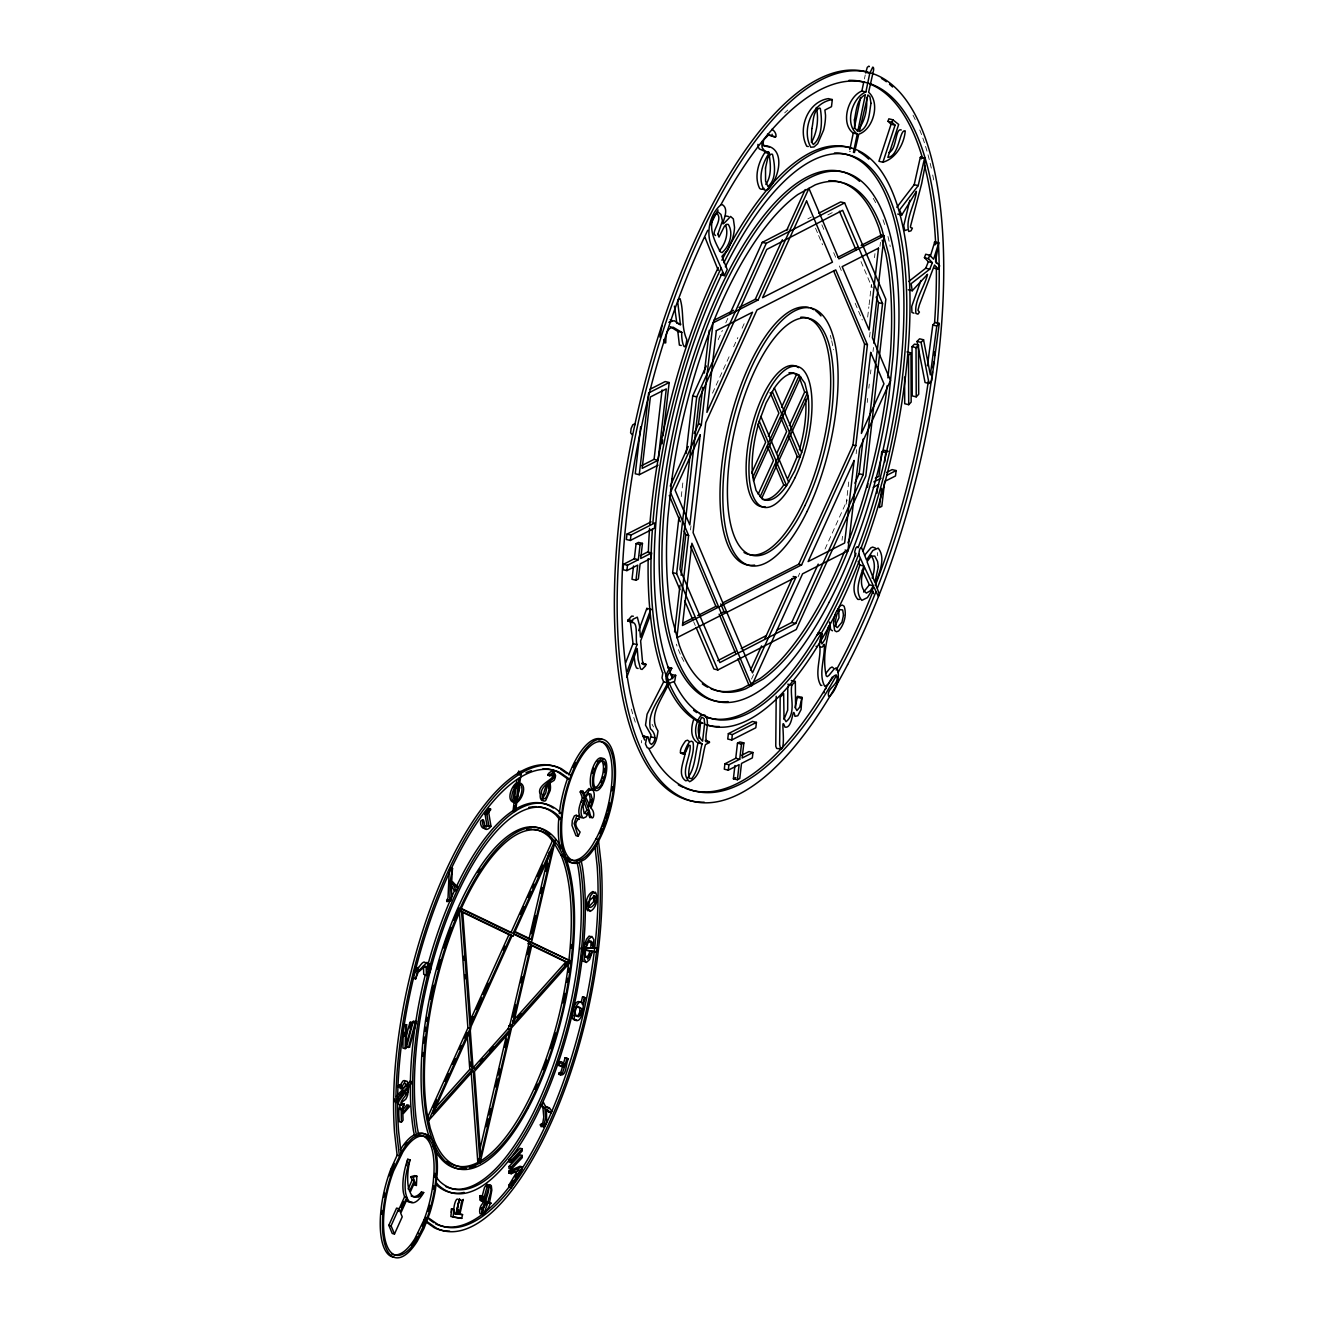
<?xml version="1.0" encoding="UTF-8"?>
<svg xmlns="http://www.w3.org/2000/svg" width="1324" height="1324" viewBox="0 0 1324 1324"><rect width="100%" height="100%" fill="white"/><g stroke="black" fill="none" stroke-linecap="round" stroke-linejoin="round"><path stroke-width="0.75" stroke-dasharray="5 3.75" d="M681.264 496.616L683.134 480.182M867.237 402.463L867.7 398.392M868.842 388.197L869.305 384.125M870.464 373.947L870.927 369.876M873.013 351.539L873.476 347.467M690.499 529.948L690.979 525.86M842.031 540.308L842.494 536.286M846.185 504.096L848.734 481.969M867.683 317.065L868.858 306.82M869.09 304.785L871.44 284.312M874.502 257.7L874.965 253.612M856.148 453.735L856.611 449.63M869.554 337.074L870.249 331.017M879.98 246.347L880.443 242.309M864.406 78.96L865.251 74.955M718.154 339.755L722.391 330.388M725.784 322.907L728.332 317.28M825.018 549.046L847.194 500.108M712.527 393.145L730.269 354.203M733.645 346.789L737.865 337.521M742.085 328.236L744.618 322.675M751.502 679.146L754.051 673.568M798.041 576.867L799.729 573.143M807.839 218.874L811.48 216.987M827.798 214.935L833.21 212.138M849.445 151.416L850.471 151.532M652.103 724.327L653.51 726.909M860.981 261.589L872.168 287.722M693.66 621.767L695.282 625.54M821.856 224.799L824.223 230.376M833.673 252.636L836.04 258.197M839.333 265.942L842.494 273.406M855.172 303.246L862.305 320.027M815.501 228.125L817.851 233.686M818.629 235.523L822.552 244.791M877.332 552.588L877.713 555.766M641.362 740.513L641.428 742.929M912.997 115.155A374.94 141.784 -76.5 0 1 915.645 120.484M919.766 129.967A374.94 141.784 -76.5 0 1 922.067 136.008M922.811 138.077A374.94 141.784 -76.5 0 1 931.417 168.727M932.725 174.983A374.94 141.784 -76.5 0 1 933.784 180.527M635.288 722.225A364.431 137.812 -76.5 0 1 630.721 706.751M784.669 112.904A364.431 137.812 -76.5 0 1 787.78 110.041M873.211 198.319A272.165 102.908 -76.5 0 1 875.892 203.151M883.009 219.784A272.165 102.908 -76.5 0 1 885.342 226.917M887.957 236.433A272.165 102.908 -76.5 0 1 890.208 246.578M683.863 661.454A261.656 98.936 -76.5 0 1 681.165 656.092M680.304 654.205A261.656 98.936 -76.5 0 1 676.332 644.159M830.297 335.369A132.334 50.031 -76.5 0 1 831.29 339.093M831.687 340.781A132.334 50.031 -76.5 0 1 833.392 349.801"/><path stroke-width="1.5" d="M482.615 1196.085L482.052 1200.504L483.094 1202.209L484.65 1200.868L489.119 1186.221C493.885 1187.81 488.059 1197.823 488.076 1201.977C483.343 1203.417 480.794 1209.772 482.267 1214.257L482.995 1214.687C486.256 1211.808 491.75 1203.599 489.648 1201.993L491.833 1190.144L491.303 1185.692L490.046 1184.715L486.736 1187.959L483.326 1200.256L482.615 1196.085L480.215 1195.704L479.818 1199.974L481.671 1201.381M934.976 244.874L934.777 241.878L930.292 256.409M649.554 741.374L651.044 734.969L645.516 725.155L647.088 714.182L663.655 681.86L667.66 682.82C661.487 697.218 646.526 711.998 650.448 728.845C655.231 732.668 657.052 740.546 651.458 744.469L649.753 742.847L647.916 737.071L642.885 736.177L647.916 737.071M405.607 1038.364L409.91 1022.426L413.204 1022.625L412.161 1022.972L406.236 1044.868L406.633 1024.743L403.357 1024.544L402.91 1048.078L405.144 1048.625L406.236 1048.26L413.204 1021.367L416.481 1021.582L409.513 1047.218L406.236 1047.019L409.513 1047.218M405.144 1048.625L405.591 1025.074L406.633 1024.743M404.168 1036.278L404.234 1032.257M400.46 1109.595L400.51 1107.94M594.989 896.133L594.377 901.743M709.465 742.45C700.595 741.788 712.18 722.176 704.732 715.026L701.372 715.026C694.653 722.292 692.518 738.08 702.051 743.906C698.989 755.392 699.237 769.194 691.691 778.744L689.092 778.082C686.875 766.099 695.315 754.2 693.015 742.152L691.525 741.159L689.605 741.854C684.856 747.315 680.271 764.709 688.761 745.263L690.118 745.429C691.31 756.716 679.328 773.216 689.622 781.706C702.332 775.533 701.803 756.765 705.46 744.601L709.465 742.45L705.477 741.49M451.285 1212.321L451.683 1209.06L453.917 1209.59L453.818 1213.529L455.837 1213.943L459.395 1198.816L456.3 1213.992L459.378 1214.307L461.447 1202.06L463.234 1199.412L459.842 1214.356L462.556 1214.638L461.745 1218.361L453.073 1217.054L453.917 1209.59M461.1 1200.454C459.759 1195.042 454.546 1215.002 459.378 1214.307M414.164 1184.914L416.398 1185.46L416.845 1176.159L414.611 1175.629L410.738 1176.738L412.128 1180.081L408.14 1188.935M399.285 1086.061L399.103 1084.72L397.845 1086.971M399.103 1084.72L401.354 1085.25L401.503 1087.368L405.061 1081.691A8.887 3.327 -76.6 0 1 407.213 1081.36L408.636 1085.862L406.402 1085.332M428.711 964.22L427.867 963.425L427.321 968.705M429.555 965.461L429.456 970.459L427.867 973.653L428.016 963.922L427.04 962.316L418.384 971.038L418.202 967.43L415.951 970.111L415.736 971.667L417.854 969.482L415.604 978.966L418.185 972.246L425.103 966.206L426.129 966.768L426.394 975.573C431.061 976.202 432.187 960.661 429.555 965.461L427.321 964.931M700.611 722.474L698.89 738.18M819.953 647.204C820.764 659.385 814.26 674.528 820.83 685.418L821.906 685.319M415.703 969.565L414.031 974.547M772.157 134.254L771.793 135.909L767.44 134.138M434.967 1173.395L434.62 1177.384L433.726 1176.291M519.273 773.051L518.776 770.982L517.519 774.54M591.762 945.071L591.977 942.837M887.063 385.847L886.203 393.923A261.656 98.936 -76.5 0 1 847.923 542.857M887.891 377.87L890.307 355.031A261.656 98.936 -76.5 0 0 885.872 253.894L882.181 240.174M776.195 696.292L775.765 746.273L776.675 748.474L781.491 748.954C786.158 745.197 780.035 713.173 784.95 727.141L786.324 727.207C793.192 726.33 792.563 703.607 794.963 716.334L797.809 715.754L801.053 709.631L801.98 697.384L797.528 696.275L795.029 707.661M801.98 697.384L799.762 707.115L796.899 710.607L795.592 708.208L795.327 681.479L791.322 680.519M679.924 589.643L672.642 572.647L678.947 517.154M686.163 453.47L692.7 395.926L706.271 365.97M717.873 669.961L676.647 573.606L696.689 396.886L766.265 243.335L844.629 202.903L885.855 299.257L865.813 475.978L796.221 629.529L717.873 669.961L713.884 669.001L696.093 627.427M854.874 483.177L859.144 473.76L863.066 439.138M873.939 343.379L878.557 302.65L876.157 297.039M863.132 474.72L882.545 303.61L842.627 210.301L766.745 249.458L699.37 398.143L679.957 569.254L719.875 662.563L795.757 623.405L863.132 474.72L859.144 473.76M635.983 580.226L638.367 579.002L640.104 563.892L650.961 558.364L651.573 552.985L640.733 558.496L642.471 543.37L640.088 544.594L638.35 559.704L634.345 558.745L623.505 564.272L622.892 569.651L626.881 570.611L637.721 565.1L635.983 580.226L631.995 579.267L633.517 566.027M626.98 534.118L626.351 539.497L630.356 540.457L654.42 528.21L655.032 522.831L630.969 535.078L626.98 534.118L651.044 521.871M640.667 426.742L635.255 473.76L639.26 474.72L658.078 465.154M626.881 570.611L627.51 565.232L638.35 559.704M630.356 540.457L630.969 535.078M639.26 474.72L648.661 392.947L669.183 382.52L663.076 435.662M634.345 558.745L636.083 543.634L638.482 542.41L642.471 543.37M641.71 465.618L654.089 459.329L662.066 389.968M658.094 460.289L666.286 388.892L650.365 396.985L642.157 468.382L658.094 460.289L654.089 459.329M662.132 443.838L662.596 439.75M674.611 631.978L679.957 585.407M681.115 575.278L685.782 534.78L684.194 531.04M694.223 433.362L698.509 423.945L702.73 387.32M704.351 373.087L709.267 330.355M796.005 577.165L752.479 672.857L693.097 532.662L705.758 422.604L756.997 309.948L835.742 269.897L867.419 344.703L855.817 445.692L801.583 564.901L682.439 625.507L691.889 543.254L751.767 685.733L802.576 573.822L847.906 550.751L859.69 448.257L890.522 380.468L872.384 337.752L884.084 235.887L838.886 258.892L808.914 188.372L758.106 299.969L713.04 322.89L701.356 424.623L670.507 492.379L688.612 535.475L676.862 637.771L796.005 577.165L793.175 576.47M737.385 779.753L739.768 778.545L741.506 763.418L752.346 757.907L752.975 752.512L742.135 758.04L743.873 742.913L741.473 744.121L739.735 759.248L735.747 758.288L724.907 763.799L724.294 769.194L728.283 770.154L739.123 764.643L737.385 779.753L733.397 778.793L734.919 765.57M728.365 733.645L727.753 739.04L731.742 740L755.822 727.753L756.434 722.374L752.446 721.414L728.365 733.645L732.371 734.605L756.434 722.374M728.283 770.154L728.895 764.759L739.735 759.248M731.742 740L732.371 734.605M735.747 758.288L737.485 743.161L739.868 741.953L743.873 742.913M751.8 685.418L748.937 685.038L737.882 658.773M832.316 99.581L831.489 106.681L824.885 110.058L825.531 115.171A25.851 9.781 -76.5 0 1 823.611 130.133L817.686 143.687L814.028 146.947L810.768 147.229C801.483 130.282 811.331 102.726 832.316 99.581L828.311 98.621C807.342 101.766 797.495 129.322 806.779 146.269L808.285 146.534M722.54 602.983L798.753 564.223L852.97 445.013L864.572 344.025L833.69 271.089M867.452 487.249L867.865 483.657M876.968 493.207L877.845 485.544M881.619 488.424L879.434 507.539L881.817 506.331L884.664 481.473L895.504 475.961L896.133 470.566L892.128 469.606L886.716 472.37M884.664 462.01L885.756 452.444L888.139 451.236L884.151 450.276M480.298 1197.608L480.38 1195.539M513.05 811.049L514.076 802.51L515.979 802.973L514.953 811.496L513.05 811.049L515.483 811.281L516.757 802.658C522.301 799.282 527.399 785.496 519.786 782.848L521.044 774.358M512.984 801.119L514.258 801.301L516.36 784.189L518.263 784.636L516.145 801.748C511.229 798.902 514.49 788.343 518.263 784.636M514.076 802.51C506.066 800.755 511.196 786.406 516.476 782.947L516.89 779.588M515.979 802.973C507.969 801.219 513.1 786.87 518.379 783.394L519.008 778.363M927.429 365.755L932.791 325.025L935.257 322.46L939.262 323.42L931.682 380.733L929.051 383.48L925.062 382.52L917.069 341.427L919.568 338.812L923.556 339.772L930.358 374.874L936.796 325.985L939.262 323.42M448.042 901.28L446.949 901.694L446.718 900.436L448.621 900.883L449.779 899.575L450.243 880.99L452.444 868.461L451.749 880.874L457.872 887.328L455.986 890.738L454.082 890.291L450.772 884.316M519.422 774.987L520.68 771.429L521.093 774.043M449.15 872.665L448.025 897.871L446.718 900.436M433.18 1189.2L433.66 1185.708M559.274 813.681L560.251 806.68A63.618 23.815 -76.6 0 1 566.126 782.55L567.466 778.727L569.717 779.257L560.201 772.62A234.679 87.864 -76.6 0 0 447.793 876.157A234.679 87.864 -76.6 0 0 398.541 1130.713L401.056 1152.823M597.521 949.97L597.372 948.116L593.284 948.001L593.814 939.61L591.861 936.366L588.452 939.51L585.39 948.265L581.948 948.381M585.688 947.802L590.852 947.686L590.967 942.489L588.981 940.553M592.755 948.133L592.871 942.936L590.868 941.016L588.022 942.771L585.87 948.298L592.755 948.133L590.852 947.686M513.58 810.834L514.341 805.654M684.541 754.051C675.852 754.465 683.217 744.088 685.617 740.894L687.537 740.199L689.01 741.192M515.632 797.131L515.053 800.987L516.956 801.434C520.944 797.842 525.512 784.586 517.684 783.659M516.956 801.434L519.571 784.122M824.024 692.866L824.207 691.674M668.008 667.925L667.925 666.915M667.66 682.82C664.102 678.401 666.75 670.954 670.92 667.776C673.784 669.596 664.3 675.488 668.405 679.758L669.977 679.841L675.703 675.306L674.727 681.281L668.554 683.548C662.943 698.311 647.519 715.142 658.011 730.947C657.151 737.087 656.075 746.008 649.521 748.623L647.188 747.63L645.433 743.889L646.873 737.137M897.755 214.058L901.76 215.018L916.39 191.384C915.182 204.277 905.169 218.526 908.744 231.501L911.044 230.806L912.401 228.158L910.564 227.529L910.531 226.205L921.653 183.639L924.93 166.526L924.682 157.821L920.296 157.407L914.205 184.681L896.828 207.305M924.682 157.821L918.194 185.641L899.592 209.887L901.76 215.018M585.175 961.936L583.073 961.158L582.394 958.576L583.09 949.656L584.993 950.119L584.281 959.039L586.284 962.531L589.544 959.619L592.573 951.36L596.611 951.757M693.677 719.528C691.029 726.942 689.953 738.577 698.062 742.946C694.984 754.432 695.232 768.234 687.702 777.784M865.664 72.952L867.27 67.375L868.743 66.2A3.757 1.423 -76.5 0 1 869.355 66.597M869.785 73.25L865.879 91.968C851.829 97.612 844.249 124.572 857.257 134.038L853.434 152.376L854.46 152.492L858.763 134.204C873.41 129.421 880.576 102.627 868.61 92.25L873.575 70.205A3.757 1.423 -76.5 0 0 872.731 67.16L869.785 73.25L865.797 72.29M557.321 1062.427L557.752 1065.307L564.57 1066.763L562.336 1073.367L559.009 1073.052L558.662 1074.277L561.31 1074.227M405.74 1089.784C406.054 1094.584 392.516 1104.448 401.586 1105.292L402.016 1102.131L405.674 1099.301A8.887 3.327 -76.6 0 0 407.693 1094.7L408.686 1087.352L412.26 1081.84L410.026 1081.294L407.61 1083.992M854.195 128.544L860.567 97.579M580.557 1010.609L579.614 1014.498M849.826 149.579L853.252 133.079C840.26 123.612 847.823 96.652 861.874 91.008L865.879 91.968M861.874 91.008L863.562 82.982M542.906 1126.161L541.102 1126.724L540.44 1124.672L543.932 1124.771L545.703 1117.489L544.793 1107.89L541.847 1105.408L543.403 1102.379L545.471 1106.351L549.477 1107.89L551.794 1111.25L550.867 1112.772L546.481 1109.131L546.63 1122.123L543.866 1127.303L542.31 1126.194L542.559 1124.87M579.78 949.192L580.044 947.934M451.683 1209.06L450.839 1216.524L461.745 1218.361M457.608 1213.827L458.601 1209.639M822.303 634.064L820.996 640.253L821.972 643.927L825.15 639.095L828.592 626.335L829.718 625.391L830.363 626.384C825.845 642.322 822.618 659.17 826.226 675.852L827.202 676.63L828.907 675.422L834.219 668.934L836.04 667.975L837.331 668.934C840.244 678.302 836.553 689.423 829.767 696.143L828.642 696.176C826.011 687.884 841.021 684.359 836.189 674.892L834.17 675.786L827.963 684.392L824.835 686.378C817.901 674.28 825.299 657.68 824.24 644.325L822.237 647.055L820.019 647.204C817.239 642.951 826.788 626.053 816.792 635.437M587.078 901.859L587.062 906.543M685.501 750.89C684.872 759.86 676.514 774.441 685.633 780.746L687.47 780.465M479.867 1149.563L506.91 1033.614M473.413 1067.425L508.052 1028.715L510.021 1024.362L528.739 944.128L528.458 941.298L513.646 934.165M531.255 939.411L515.019 931.599L552.373 848.883L531.255 939.411L529.021 938.865L549.195 852.358M480.049 1162.985L473.247 1070.653L428.612 1120.534L470.136 1028.533L461.298 908.446A172.716 64.661 -76.6 0 1 551.396 837.397L557.884 845.308L563.412 855.999A172.716 64.661 -76.6 0 1 536.551 1088.609A172.716 64.661 -76.6 0 1 434.57 1141.106L430.201 1128.131L427.007 1112.938A172.716 64.661 -76.6 0 1 461.298 908.446L513.1 933.37L555.55 839.35L531.536 942.241L571.107 961.274L511.577 1027.805L480.049 1162.985L477.815 1162.455L478.742 1158.467M486.156 1126.658L488.01 1118.714M488.937 1114.742L490.327 1108.767M495.441 1086.905L497.294 1078.961M498.221 1074.972L499.611 1069.014M504.709 1047.152L506.562 1039.191M531.189 933.668L535.393 915.579M540.556 893.485L541.963 887.461M545.72 871.374L547.59 863.347M512.719 1016.882L515.533 1004.833M520.696 982.722L522.103 976.698M527.25 954.587L529.137 946.561M471.94 1066.929L474.174 1067.458L474.323 1069.444L510.303 1029.245L512.256 1024.892L530.974 944.674L527.879 943.714M530.113 944.26L530.692 941.827L514.026 933.817L513.017 936.035L510.783 935.505M662.827 672.691L662.033 677.938L663.655 681.86M590.62 802.361L591.249 799.828M581.153 1002.417L582.494 997.005L585.671 997.849C582.179 1000.398 584.066 1024.627 574.765 1020.059C572.978 1014.134 574.633 1006.571 579.217 1002.318A12.28 4.601 -76.6 0 1 581.915 1002.93L582.593 1004.684L584.397 997.452M934.43 268.259L938.435 269.219L939.659 265.793L935.538 261.308L938.766 242.838L933.635 259.223L929.696 255.201L925.708 254.241L924.45 257.667L928.339 261.722L932.344 262.682L929.762 269.186L911.111 283.684L912.253 290.75L908.264 289.791M482.184 1213.512L480.033 1213.727C478.56 1209.226 481.108 1202.887 485.842 1201.447C485.825 1197.293 491.651 1187.28 486.884 1185.675L486.189 1186.585M405.458 1094.17L405.922 1092.333M455.986 890.738C446.668 868.014 455.754 905.699 448.621 900.883M583.967 947.835L584.43 946.114M449.498 870.778L449.895 869.322M409.364 1028.003L410.97 1022.095M408.471 1047.549L415.438 1021.913L416.481 1021.582M592.093 951.244L585.473 950.185L585.241 955.862L587.277 957.931L590.041 956.292L592.093 951.244L590.19 950.781L588.137 955.845L584.645 957.318M562.667 1066.316L560.995 1071.877L559.009 1073.052M567.003 1058.207L564.918 1065.539L563.014 1065.092L565.116 1057.744L568.377 1059.018C565.514 1062.791 567.168 1078.497 558.662 1074.277M560.565 1074.74L560.913 1073.499M909.82 200.305L903.729 225.676L904.739 230.542L907.039 229.846M581.418 802.245L581.964 800.424M549.642 775.715L553.78 771.776L555.55 775.384A4.584 1.721 -76.6 0 1 554.061 780.382L550.056 782.865L550.42 785.86A8.821 3.31 -76.6 0 1 550.205 790.445L545.687 800.524A8.871 3.31 -76.6 0 1 543.535 800.755L542.509 799.117A8.689 3.244 -76.6 0 1 542.145 794.814C536.336 785.513 566.655 773.812 549.642 775.715L547.739 775.252L548.765 773.249L551.098 771.445L553.084 772.107M872.185 578.108C874.651 570.76 875.925 561.624 870.762 555.087M627.262 671.202L637.043 644.589C634.941 639.509 638.78 622.081 632.094 622.479L627.675 620.791L631.631 616.123L633.335 616.206M650.365 615.031L640.634 640.932L642.421 660.841L643.762 664.698L645.798 664.135L645.5 665.906L642.074 669.447L640.518 668.934L638.168 659.749L637.208 648.512L626.831 677.193M888.007 121.345L888.834 118.829L892.823 119.772L898.682 124.456L887.858 157.457C899.526 156.182 899.426 128.726 905.252 130.927C904.16 143.853 896.017 158.466 882.926 162.24L878.937 161.28L891.085 124.224L888.007 121.345L891.995 122.305L895.074 125.184L882.926 162.24M891.995 122.305L892.823 119.772M589.246 955.597L589.991 953.396M632.094 622.479L633.004 619.235L637.324 617.166L639.475 625.491L640.402 637.208L650.829 609.354M759.281 421.148L766.133 402.91L774.375 387.998A64.992 24.577 -76.5 0 1 799.249 375.337L804.876 383.199L808.12 396.306A64.992 24.577 -76.5 0 1 801.665 452.51L794.814 470.748L786.572 485.66A64.992 24.577 -76.5 0 1 761.697 498.321L756.07 490.459L752.826 477.352A64.992 24.577 -76.5 0 1 759.281 421.148L786.572 485.66L783.742 484.981A64.992 24.577 -76.5 0 1 762.409 499.33M788.541 436.01L797.23 456.548L787.995 478.03M662 325.654L659.882 337.123M480.976 1208.977L481.456 1207.62M425.964 1217.153L422.406 1226.305M928.339 261.722L925.757 268.226L908.678 281.515M625.673 662.679L633.038 643.63L630.323 621.469M588.386 807.044C590.057 802.658 591.58 795.939 587.393 792.579M932.344 262.682L928.455 258.627L929.696 255.201M858.151 561.326L859.855 565.034C856.711 575.394 849.644 590.041 857.853 599.408L859.491 599.408M863.844 565.993C860.699 576.354 853.632 591.001 861.841 600.368L867.419 597.604L873.972 587.095L878.342 596.429L879.351 594.195L875.478 583.801C879.037 573.093 886.302 558.083 878.143 548.119L872.88 550.47L866.558 560.035L861.692 547.987A3.757 1.423 -76.5 0 0 859.557 549.675L858.746 554.458L863.844 565.993L859.855 565.034M820.45 640.022L821.161 638.135M583.023 791.272L582.444 792.513L584.612 798.256C582.659 804.247 578.588 812.622 583.09 818.215L586.002 816.925L589.511 811.562C591.927 825.315 596.776 813.184 591.017 808.219C592.771 802.427 596.694 794.268 592.159 789.021L589.081 790.544L585.456 796.403L583.023 791.272L580.773 790.742L580.21 791.984L582.378 797.71C580.425 803.718 576.354 812.092 580.855 817.686L581.699 817.736M638.648 630.671L646.824 608.395L647.386 609.603M920.925 280.473L911.723 306.423L911.938 312.447L913.941 313.192M394.188 1257.27A63.635 23.815 -76.6 0 1 390.729 1169.406L397.134 1155.256L394.535 1132.516A238.833 89.403 -76.6 0 1 444.649 873.459A238.833 89.403 -76.6 0 1 559.042 768.086M392.103 1168.695L394.238 1163.531M392.963 1169.936L402.529 1150.258A63.635 23.815 -76.6 0 1 413.22 1137.498L420.171 1133.841A63.635 23.815 -76.6 0 1 437.201 1173.925L435.414 1189.73A63.635 23.815 -76.6 0 1 429.539 1213.86L423.895 1228.622L417.308 1241.134A63.635 23.815 -76.6 0 1 385.4 1246.132A63.635 23.815 -76.6 0 1 392.963 1169.936L390.745 1169.373M568.807 774.954L568.823 774.921A63.618 23.815 -76.6 0 1 602.255 739.437M571.058 775.45L568.36 783.096A63.618 23.815 -76.6 0 0 562.501 807.21L560.714 823.015A63.618 23.815 -76.6 0 0 577.727 863.082L584.678 859.441A63.618 23.815 -76.6 0 0 595.37 846.681L598.762 840.757A63.618 23.815 -76.6 0 0 611.655 748.557A63.618 23.815 -76.6 0 0 571.058 775.45L561.293 768.632A238.833 89.403 -76.6 0 0 446.883 874.006A238.833 89.403 -76.6 0 0 396.77 1133.046L399.368 1155.786L397.134 1155.256M417.54 1135.727A61.152 22.889 -76.6 0 1 433.891 1174.239L433.262 1181.72A61.152 22.889 -76.6 0 1 423.978 1219.917L414.776 1238.834A61.152 22.889 -76.6 0 1 391.821 1254.06M426.212 1220.447L417.01 1239.363A61.152 22.889 -76.6 0 1 386.36 1244.163A61.152 22.889 -76.6 0 1 393.625 1170.946L402.827 1152.029A61.152 22.889 -76.6 0 1 433.478 1147.229A61.152 22.889 -76.6 0 1 426.212 1220.447L423.978 1219.917M487.944 1202.953L490.923 1203.268M584.943 944.624L586.118 942.307M470.417 1019.927L508.946 934.612L511.18 935.141L470.98 1024.164L462.705 911.839L511.18 935.141M427.222 1118.135L467.902 1027.987L459.213 909.952M471.41 1020.225L473.082 1016.518M476.425 1009.12L481.439 997.998M483.111 994.307L488.126 983.186M503.17 949.871L504.858 946.164M433.147 1107.493L436.539 1099.979M445.013 1081.195L448.406 1073.681M452.642 1064.281L455.191 1058.654M459.428 1049.253L461.133 1045.497M464.525 1037.983L467.058 1032.356M520.431 914.139L523.824 906.626M528.061 897.225L530.61 891.582M532.314 887.825L534.002 884.068M537.395 876.538L542.492 865.267M411.135 1195.969A35.45 13.273 -76.6 0 0 421.462 1191.997L423.697 1192.527A31.875 11.933 -76.6 0 1 408.917 1201.116L407.329 1198.568L400.725 1213.214L402.231 1216.822L394.486 1234.001L392.235 1233.471L388.826 1225.296L396.571 1208.117L398.805 1208.646L400.212 1211.99L406.816 1197.359L405.707 1193.437A31.875 11.933 -76.6 0 1 409.993 1159.791L407.759 1159.261A35.45 13.273 -76.6 0 0 406.518 1165.534M394.486 1234.001L391.06 1225.825L398.805 1208.646M397.978 1211.443L404.565 1196.83L403.472 1192.907A31.875 11.933 -76.6 0 1 407.759 1159.261M400.973 1207.19L403.439 1201.696M410.738 1176.738L412.972 1177.268L414.379 1180.611L409.579 1191.236L408.586 1188.042A35.45 13.273 -76.6 0 1 409.993 1159.791M578.207 836.222L580.094 832.051C569.85 820.714 581.517 820.201 578.654 815.551L576.585 816.461L574.12 823.545L578.207 836.222L575.973 835.676L571.968 825.398L572.316 820.499L574.351 815.932L576.42 815.021L577.198 816.147M730.037 313.54L762.276 242.375L787.797 229.218M777.304 629.91L791.752 622.446L818.199 564.107M663.887 339.49L664.747 342.899L665.74 342.866C665.906 337.256 665.873 328.12 673.039 327.177L681.827 332.39C680.917 338.679 684.789 356.603 686.808 339.573C680.85 326.664 684.293 312.083 680.056 298.661L678.252 299.588L677.789 302.584L680.437 324.959L674.181 320.689L668.835 322.295M670.242 486.057L688.232 446.536M739.04 307.549L755.276 299.29L782.368 239.76M786.605 230.475L805.24 189.547M751.635 473.049L765.669 442.233L757.99 424.094M768.334 436.357L778.893 413.187L770.204 392.649M781.574 407.279L796.419 374.659L799.249 375.337L752.826 477.352M753.472 480.926L800.788 376.943M758.172 494.166L773.431 460.62L767.506 446.585M776.923 452.957L786.655 431.558L780.713 417.523M789.369 425.6L804.644 392.053L799.497 377.87M760.158 496.715L807.474 392.732L804.644 392.053M761.697 498.321L808.12 396.306M750.493 670.292L761.581 645.897M765.007 638.4L792.315 578.356M771.793 135.909C778.959 140.112 775.649 130.348 771.693 129.404M394.155 1098.97L393.94 1101.982M513.861 787.548L514.407 786.39M399.252 1086.822L402.827 1081.162A8.887 3.327 -76.6 0 1 404.978 1080.831M482.433 1211.609L484.849 1202.887M517.171 798.753L519.703 787.664L518.296 783.659M587.641 959.172L588.468 957.517M862.305 570.015L869.355 584.827L863.629 592.027M873.36 585.787L870.365 590.752L866.343 593.086C858.829 587.161 861.461 575.096 864.522 567.284L873.36 585.787L869.355 584.827M583.404 800.474L586.979 810.139L584.033 813.648M589.23 810.669L586.267 814.177L583.851 812.092L583.057 806.217L584.927 799.067L589.23 810.669L586.979 810.139M591.149 816.809L589.974 817.752L588.005 812.886M415.852 1239.214L417.441 1236.451M511.312 1187.628L511.296 1185.443L520.663 1169.721L511.263 1173.709L509.028 1173.18L509.028 1170.962L520.034 1166.312L522.268 1166.841L522.285 1169.175L511.312 1187.628L509.061 1187.098L509.061 1184.914L518.429 1169.191M511.064 1183.739L513.067 1180.379M515.053 1177.036L517.055 1173.676M724.427 275.657L727.224 269.55L721.961 256.31L727.803 250.021L732.586 238.585A19.397 7.332 -76.5 0 0 734.539 227.364L733.347 218.923L730.6 216.441C712.428 236.069 733.132 211.145 722.391 204.757L721.15 204.657C710.194 213.478 705.99 231.485 710.988 244.692L724.427 275.657L720.438 274.697M540.655 1124.424L542.774 1123.066L543.8 1117.026L542.89 1107.443L539.944 1104.944M488.655 808.451L485.031 814.045L487.033 825.944L488.937 826.391L486.918 814.492L490.542 808.898L488.655 808.451L486.851 812.522M490.542 808.898L488.755 812.986L491.005 826.341C480.231 839.002 481.804 806.912 484.849 825.895L488.937 826.391M584.463 793.457L589.014 788.475L591.298 790.08M484.137 1212.966L487.778 1203.202C484.551 1203.731 480.529 1213.678 484.137 1212.966A234.679 87.864 -76.6 0 1 435.464 1223.806M401.354 1085.25C397.117 1091.257 404.465 1088.758 406.269 1084.191L407.527 1084.224L408.123 1086.425L396.852 1098.854L396.174 1102.511L408.173 1088.014C409.795 1094.402 397.829 1101.088 401.586 1105.292M864.754 555.104L870.828 547.871L872.615 547.077L875.462 548.119M402.314 1110.422L407.163 1104.597M757.94 144.366A9.665 3.658 -76.5 0 0 758.271 146.914L759.264 148.884L764.908 151.383L764.908 152.492C758.222 162.538 753.985 177.068 759.612 188.339A18.668 7.05 -76.5 0 0 764.064 188.389M764.908 151.383L768.896 152.343L768.913 153.452C762.227 163.497 757.99 178.028 763.6 189.299A18.668 7.05 -76.5 0 0 768.052 189.349C779.439 178.674 786.622 146.848 764.114 145.574L763.452 144.614A4.055 1.539 -76.5 0 1 763.865 139.699L768.383 135.065L775.781 136.869M783.99 719.395L787.664 710.21L787.813 686.146M545.902 1109.462L548.963 1112.326L551.496 1112.326M811.413 142.529C817.14 132.367 818.944 118.664 816.312 107.459M765.851 184.433C771.76 175.877 770.7 164.11 769.095 154.362M399.898 1095.031L403.522 1090.496M825.878 673.271L830.231 667.975L832.051 667.015L833.342 667.975M417.209 969.185C419.112 967.745 423.663 958.609 425.782 963.392M834.898 626.12L839.002 617.762L838.671 608.99M404.35 1103.802L401.189 1110.373L401.404 1122.156L399.169 1121.627C399.352 1117.373 396.472 1103.008 404.35 1103.802L402.744 1108.469L402.81 1113.186L408.702 1104.977L409.464 1106.682L402.844 1114.196L403.059 1120.22L401.404 1122.156M825.166 689.39L826.176 688.215M515.019 785.463L516.36 784.189M433.296 1110.108L469.788 1069.329L467.223 1034.408M512.686 1021.4L565.844 961.985L568.079 962.515L513.547 1023.452L531.834 945.071L568.079 962.515M517.469 1018.189L521.524 1013.654M564.818 965.279L567.516 962.25M472.023 1069.858L432.832 1113.666L469.308 1032.886L472.023 1069.858L469.788 1069.329M474.174 1067.458L473.098 1068.667L470.301 1030.668L471.145 1026.315L512.107 935.588L513.017 936.035M480.347 1061.831L483.045 1058.819M489.814 1051.256L493.869 1046.721M408.636 1085.862L412.26 1081.84M396.323 1096.454L405.889 1085.895L405.276 1083.694M719.379 250.865C725.105 244.096 728.73 234.216 725.717 225.477M888.752 152.541C896.977 150.059 895.057 127.551 901.263 129.967M912.253 290.75L927.512 274.316C924.665 287.126 914.09 299.77 915.927 313.407L917.929 314.152L919.402 312.133L917.962 310.246L919.253 305.215L934.512 265.015L938.435 269.219M413.882 977.89L413.022 978.171L415.604 978.966M508.995 1159.841L519.984 1148.256L522.219 1148.802L522.235 1150.986L511.229 1162.555L508.995 1162.025L508.995 1159.841L511.229 1160.37L522.219 1148.802M509.012 1166.494L520.001 1154.925L522.235 1155.455L522.252 1157.639L511.263 1169.224L509.012 1168.678L509.012 1166.494L511.246 1167.023L522.235 1155.455M858.333 129.388C865.284 120.749 867.485 108.419 866.575 97.562M715.605 235.507C709.813 233.041 723.665 219.916 716.979 213.528M912.037 346.656L914.503 344.091L918.492 345.051L918.691 394.287L916.225 396.852L912.219 395.893L912.037 346.656L916.026 347.616L918.492 345.051M906.973 351.919L910.978 352.879L908.512 355.444L908.711 404.681L904.706 403.721L904.606 377.059M929.051 383.48L921.057 342.386L923.556 339.772M908.711 404.681L911.16 402.115L910.978 352.879M780.663 749.434L779.637 744.436L780.184 697.252L783.659 693.627L784.007 718.138L786.059 721.696C796.7 713.189 789.634 696.424 791.802 685.153L795.327 681.479M680.553 753.091L685.038 753.538M681.231 345.498L679.378 345.084L677.838 331.43L670.358 326.68M414.909 967.281L415.968 966.901M576.602 1019.877C568.344 1021.996 572.58 1004.866 577.314 1001.871A12.28 4.601 -76.6 0 1 580.028 1002.467M414.511 1134.618L410.986 1136.968A63.635 23.815 -76.6 0 0 400.295 1149.729M629.33 620.708L627.758 621.386M589.925 910.283L587.542 910.697C584.331 904.838 586.598 894.461 592.854 891.515L594.592 893.352M588.584 906.923L593.632 901.644L593.649 895.554M748.97 684.723L742.929 688.099A261.656 98.936 -76.5 0 1 711.087 688.811M750.592 683.829L760.34 678.385A261.656 98.936 -76.5 0 0 844.315 551.959M558.083 1060.938L563.014 1065.092M425.517 974.778L423.697 974.299L423.531 965.692M542.261 798.902L545.687 793.175L547.524 784.321M818.762 213.23L840.641 201.943L844.629 202.903M717.691 660.676L735.747 651.358M741.175 648.561L766.464 635.503M713.802 320.375L733.645 310.296M837.844 257.286L857.571 247.257M861.163 245.42L881.254 235.209L884.084 235.887M649.786 389.388L665.178 381.56L669.183 382.52M640.353 555.699L647.585 552.025L651.573 552.985M875.296 478.179L878.904 476.342L881.767 451.484L885.756 452.444M873.873 481.903L881.089 478.212M887.097 475.167L896.133 470.566M873.244 487.282L878.673 484.534M683.234 622.975L694.107 617.447M697.731 615.61L715.87 606.375L718.7 607.054M720.753 613.31L724.013 611.655L726.843 612.333M741.754 755.243L748.97 751.552L752.975 752.512M733.397 778.793L735.78 777.585M509.028 1173.18L514.672 1170.78M509.028 1170.962L511.263 1171.492L522.268 1166.841M549.03 782.17L550.271 781.69M547.739 775.252L548.682 774.921M487.033 825.944L483.955 826.292M725.436 215.845L728.564 216.54M412.972 1177.268L416.845 1176.159M486.189 827.814C480.827 831.273 478.758 819.473 482.234 820.201M638.069 668.488L636.513 667.975L635.222 664.747L633.699 653.593M550.155 774.192C560.631 777.668 535.111 783.56 540.242 794.367A8.689 3.244 -76.6 0 0 540.606 798.653L541.632 800.308A8.871 3.31 -76.6 0 0 542.989 800.524M632.508 435.05L630.605 432.816L631.101 428.496L632.789 424.805L634.709 423.812L635.354 424.607M670.623 674.429L675.703 675.306M576.304 1006.108L579.846 1008.243L579.747 1012.198L577.992 1015.674L573.971 1015.475M762.823 145.508L769.459 147.08M581.683 949.639L584.993 950.119M585.225 950.003L590.19 950.781M768.896 152.343L764.908 151.234L762.276 147.874A9.665 3.658 -76.5 0 1 762.26 141.337M547.871 774.474L549.774 774.921M547.722 774.987L549.626 775.434M548.153 782.418L550.056 782.865M547.937 782.947L549.841 783.411M580.21 791.984L582.444 792.513M582.378 797.71L584.612 798.256M516.476 782.947L518.379 783.394M589.511 816.842L591.745 817.371M514.258 801.301L516.145 801.748M514.87 802.212L516.757 802.658M577.132 818.811L579.366 819.341M488.804 809.361L490.707 809.808M595.949 838.969L598.183 839.499M485.031 814.045L486.918 814.492M554.64 841.352L552.406 840.823L510.865 932.841L460.918 908.81M489.102 825.878L491.005 826.341M554.988 841.783L552.737 841.236L549.162 836.867A172.716 64.661 -76.6 0 0 533.655 829.403M553.713 842.428L561.111 855.304L563.412 855.999M450.557 868.014L452.576 868.627M457.872 887.328L455.969 886.865L451.07 881.718M447.678 899.824L449.564 900.287M446.635 900.767L448.522 901.23M585.39 948.265L583.487 947.802L586.549 939.064L589.13 936.068L591.232 936.763M594.062 951.36L595.966 951.807M528.458 941.298L530.692 941.827M528.739 944.128L530.974 944.674M571.107 961.274L531.106 942.572M585.671 997.849L582.494 997.005M427.867 963.425L430.747 963.938M427.635 963.789L429.87 964.319M423.895 966.239L426.129 966.768M413.419 971.055L415.736 971.667M510.021 1024.362L512.256 1024.892M508.73 1025.802L510.981 1026.332M508.052 1028.715L510.303 1029.245M467.902 1027.987L470.136 1028.533M413.204 1021.367L415.438 1021.913M568.377 1059.018L565.116 1057.744M409.91 1022.426L412.161 1022.972M403.357 1024.544L405.591 1025.074M560.433 1072.903L562.336 1073.367M542.89 1107.443L544.793 1107.89M549.311 1112.243L551.214 1112.706M405.889 1085.895L408.123 1086.425M398.656 1084.886L400.891 1085.415M399.318 1085.382L401.553 1085.912M542.029 1124.308L543.932 1124.771M540.44 1124.672L542.327 1125.119M540.324 1125.201L542.228 1125.665M509.061 1184.914L511.296 1185.443M480.215 1195.704L482.73 1196.333M412.128 1180.081L414.379 1180.611M483.608 1199.825L481.373 1199.296L484.501 1187.429L487.067 1184.252L489.069 1185.162M481.075 1199.726L483.326 1200.256M485.842 1201.447L488.076 1201.977M488.688 1202.324L490.939 1202.854M488.556 1203.053L490.79 1203.582M404.565 1196.83L406.816 1197.359M451.236 1209.011L453.47 1209.54M460.322 1214.091L462.556 1214.638M455.837 1213.943C451.501 1213.794 455.191 1197.922 457.591 1199.13M388.826 1225.296L391.06 1225.825M417.871 1233.405L420.122 1233.951M891.085 124.224L895.074 125.184M853.252 133.079L857.257 134.038M920.296 157.407L924.284 158.367M914.205 184.681L918.194 185.641M764.908 152.492L768.913 153.452M934.777 241.878L938.766 242.838M934.38 242.226L938.368 243.186M880.907 235.391L883.737 236.069M924.45 257.667L928.455 258.627M925.757 268.226L929.762 269.186M762.276 242.375L766.265 243.335M878.557 302.65L882.545 303.61M932.791 325.025L936.796 325.985M755.276 299.29L758.106 299.969M917.069 341.427L921.057 342.386M864.572 344.025L867.419 344.703M680.817 324.132L676.829 323.172L674.446 306.125M677.838 331.43L681.827 332.39M692.7 395.926L696.689 396.886M852.97 445.013L855.817 445.692M698.509 423.945L701.356 424.623M797.23 456.548L800.06 457.227L772.24 391.474M845.076 550.072L847.906 550.751M685.782 534.78L688.612 535.475M798.753 564.223L801.583 564.901M636.083 543.634L640.088 544.594M672.642 572.647L676.647 573.606M623.505 564.272L627.51 565.232M791.752 622.446L795.757 623.405M818.133 632.872L822.138 633.832M646.824 608.395L651.342 609.454M628.056 619.615L632.061 620.575M627.675 620.791L631.664 621.75M633.038 643.63L637.043 644.589M787.813 684.194L791.802 685.153M797.098 697.235L801.086 698.195M668.107 667.329L672.096 668.289M641.809 663.175L645.798 664.135M641.908 663.721L645.897 664.681M737.485 743.161L741.473 744.121M709.482 741.721L705.229 740.43M698.062 742.946L702.051 743.906M651.027 736.872L655.016 737.832M680.354 752.694L684.342 753.654M724.907 763.799L728.895 764.759M670.176 319.729L672.178 320.491M699.353 713.487L700.727 714.066M816.031 646.244L817.007 646.708M514.589 931.931L529.021 938.865M462.341 912.186L508.946 934.612M531.404 945.419L565.844 961.985M545.753 1106.516L548.963 1108.602M564.918 1065.539C559.34 1055.758 555.203 1067.425 564.57 1066.763M832.448 630.787L830.694 629.612L829.486 622.032M560.681 769.227L567.185 773.779M567.648 778.843L557.967 772.074A234.679 87.864 -76.6 0 0 543.022 768.764M428.198 1217.699L437.698 1224.336A234.679 87.864 -76.6 0 0 550.122 1120.799A234.679 87.864 -76.6 0 0 599.375 866.227L596.843 844.116M429.125 1219.371L433.875 1222.697M426.858 1221.489L436.622 1228.324A238.833 89.403 -76.6 0 0 551.016 1122.951A238.833 89.403 -76.6 0 0 601.146 863.893L598.547 841.154M426.245 1222.102L434.388 1227.795A238.833 89.403 -76.6 0 0 449.597 1231.154M920.693 156.861L921.355 158.913M561.508 814.21L559.688 811.976A199.99 74.872 -76.6 0 0 455.357 894.246A199.99 74.872 -76.6 0 0 415.653 1131.027L416.547 1135.297L414.313 1134.767L413.419 1130.481A199.99 74.872 -76.6 0 1 425.368 974.563M559.704 819.589L556.196 815.286A195.853 73.316 -76.6 0 0 538.603 806.829M436.854 1177.913L439.469 1181.124A195.853 73.316 -76.6 0 0 541.648 1100.558A195.853 73.316 -76.6 0 0 580.541 868.66L579.25 862.52M436.39 1182.729L438.227 1184.98A199.99 74.872 -76.6 0 0 542.559 1102.71A199.99 74.872 -76.6 0 0 582.262 865.929L581.352 861.659M855.585 555.782L854.675 551.992L855.569 548.715A3.757 1.423 -76.5 0 1 857.687 547.027M643.927 736.111L644.49 737.22M871.722 589.875L873.476 593.599M839.433 211.195L856.198 250.385M684.773 600.98L692.849 619.88M720.719 603.909L724.013 611.655M774.375 387.998L801.665 452.51M718.253 270.361L705.047 237.459M760.886 416.431L788.707 482.184M775.301 465.022L783.742 484.981M669.249 495.441L680.271 521.673M690.632 546.332L715.87 606.375M719.131 614.137L735.548 653.195M416.398 1185.46L414.892 1181.836L410.092 1192.444L411.367 1194.711A35.45 13.273 -76.6 0 0 423.697 1192.527M561.111 855.304L561.177 855.469A172.716 64.661 -76.6 0 1 543.932 1064.678A172.716 64.661 -76.6 0 1 447.115 1161.413M671.715 674.346L672.178 675.885M881.139 236.268L878.954 228.125A261.656 98.936 -76.5 0 0 844.199 183.473M576.999 861.99L578.29 868.13A195.853 73.316 -76.6 0 1 544.098 1089.222A195.853 73.316 -76.6 0 1 445.592 1186.436M418.665 1134.42L417.374 1128.28A195.853 73.316 -76.6 0 1 456.25 896.398A195.853 73.316 -76.6 0 1 558.43 815.832L561.045 819.026L558.811 818.497L558.48 822.485A63.618 23.815 -76.6 0 0 560.482 848.667M548.302 784.106L548.517 785.397M595.072 847.608L597.124 865.697A234.679 87.864 -76.6 0 1 518.131 1174.471M463.781 956.226L464.079 960.314M465.138 974.613L465.436 978.701M470.417 1062.129L470.715 1066.134M471.162 1072.159L477.815 1162.455M553.548 773.315L553.647 774.921A4.584 1.721 -76.6 0 1 552.803 778.678M410.026 1081.294L410.059 1082.304M916.026 347.616L916.225 396.852M511.229 1160.37L511.229 1162.555M511.246 1167.023L511.263 1169.224M511.263 1171.492L511.263 1173.709M612.367 786.721A63.618 23.815 -76.6 0 1 611.853 790.709M609.685 802.874A63.618 23.815 -76.6 0 1 607.716 810.95M607.17 812.953A63.618 23.815 -76.6 0 1 605.382 818.861M604.737 820.797A63.618 23.815 -76.6 0 1 602.701 826.474M601.99 828.294A63.618 23.815 -76.6 0 1 599.739 833.624M575.493 862.553A63.618 23.815 -76.6 0 1 564.123 857.257M417.937 1133.311A63.635 23.815 -76.6 0 1 429.307 1138.623M429.655 1205.403A63.635 23.815 -76.6 0 1 427.933 1211.361M415.057 1240.605A63.635 23.815 -76.6 0 1 411.549 1245.752M429.969 1138.988A175.198 65.588 -76.6 0 1 451.484 923.308A175.198 65.588 -76.6 0 1 549.923 834.55M571.405 944.509A175.198 65.588 -76.6 0 1 571.091 948.398M568.923 968.175A175.198 65.588 -76.6 0 1 568.36 972.213M567.433 978.271A175.198 65.588 -76.6 0 1 566.788 982.309M564.769 993.48A175.198 65.588 -76.6 0 1 562.865 1002.814M555.335 1032.935A175.198 65.588 -76.6 0 1 550.519 1048.691M546.58 1060.226A175.198 65.588 -76.6 0 1 543.105 1069.593M537.213 1084.042A175.198 65.588 -76.6 0 1 534.913 1089.255M475.63 1165.732A175.198 65.588 -76.6 0 1 469.987 1167.834M466.329 1168.662A175.198 65.588 -76.6 0 1 433.13 1146.468M381.577 1214.257A61.152 22.889 -76.6 0 1 381.908 1210.5M383.877 1196.995A61.152 22.889 -76.6 0 1 384.672 1193.09M389.422 1175.861A61.152 22.889 -76.6 0 1 391.391 1170.416M405.111 1145.094A61.152 22.889 -76.6 0 1 407.411 1142.447M421.462 1191.997A31.875 11.933 -76.6 0 1 418.351 1196.764M412.029 1201.977A31.875 11.933 -76.6 0 1 406.683 1200.587M598.729 741.043A61.152 22.889 -76.6 0 1 612.118 776.178A61.152 22.889 -76.6 0 1 596.114 838.688L592.854 844.381A61.152 22.889 -76.6 0 1 579.184 858.895L575.907 860.153A61.152 22.889 -76.6 0 1 567.268 857.82M573.06 767.44A61.152 22.889 -76.6 0 1 575.394 762.74M592.374 789.435A16.533 6.19 -76.6 0 1 592.656 768.234A16.533 6.19 -76.6 0 1 603.032 759.364M604.274 763.071A16.533 6.19 -76.6 0 1 604.472 764.709M604.472 768.45A16.533 6.19 -76.6 0 1 604.009 772.554M603.082 776.758A16.533 6.19 -76.6 0 1 602.47 778.81M601.775 780.779A16.533 6.19 -76.6 0 1 600.997 782.649M595.585 789.766A16.533 6.19 -76.6 0 1 593.086 789.932M601.063 760.506A14.051 5.263 -76.6 0 1 602.221 776.344A14.051 5.263 -76.6 0 1 593.731 787.548M592.126 773.481A14.051 5.263 -76.6 0 1 592.556 771.71M593.086 769.956A14.051 5.263 -76.6 0 1 593.682 768.284M597.356 761.879A14.051 5.263 -76.6 0 1 598.15 761.151M528.657 807.474A195.853 73.316 -76.6 0 1 536.667 806.697M456.399 886.6A199.99 74.872 -76.6 0 1 553.3 808.054M464.112 1192.411A199.99 74.872 -76.6 0 1 435.977 1184.434M427.9 964.848A199.99 74.872 -76.6 0 1 454.744 890.142M422.704 1056.304A172.716 64.661 -76.6 0 1 422.952 1052.514M423.746 1042.931A172.716 64.661 -76.6 0 1 424.342 1037.089M425.021 1031.214A172.716 64.661 -76.6 0 1 425.534 1027.275M426.378 1021.317A172.716 64.661 -76.6 0 1 426.99 1017.345M430.234 999.322A172.716 64.661 -76.6 0 1 433.262 985.288M437.284 969.35A172.716 64.661 -76.6 0 1 440.064 959.519M443.672 947.901A172.716 64.661 -76.6 0 1 450.971 927.313M453.834 920.097A172.716 64.661 -76.6 0 1 459.064 907.916M478.063 872.417A172.716 64.661 -76.6 0 1 480.165 869.206M526.671 829.635A172.716 64.661 -76.6 0 1 531.95 829.287M509.194 1186.817A234.679 87.864 -76.6 0 1 485.511 1211.791M526.042 772.67A234.679 87.864 -76.6 0 1 531.454 770.667M548.517 785.397A8.821 3.31 -76.6 0 1 548.517 788.359M881.47 78.397A374.94 141.784 -76.5 0 1 886.352 81.724M889.513 84.239A374.94 141.784 -76.5 0 1 892.575 87.003M704.186 802.195A374.94 141.784 -76.5 0 1 636.199 418.516A374.94 141.784 -76.5 0 1 867.253 72.108M870.331 84.223A364.431 137.812 -76.5 0 1 922.348 157.622M924.549 165.533A364.431 137.812 -76.5 0 1 935.704 244.427M936.118 254.804A364.431 137.812 -76.5 0 1 936.316 263.228M936.366 267.498A364.431 137.812 -76.5 0 1 934.545 323.155M928.306 381.262A364.431 137.812 -76.5 0 1 875.23 585.522M873.046 591.133A364.431 137.812 -76.5 0 1 836.189 670.11M832.316 677.044A364.431 137.812 -76.5 0 1 684.938 788.061M683.267 787.35A364.431 137.812 -76.5 0 1 678.318 784.834M849.032 80.35A364.431 137.812 -76.5 0 1 864.738 82.303M728.034 701.604A272.165 102.908 -76.5 0 1 679.626 403.82A272.165 102.908 -76.5 0 1 859.59 181.355M707.513 687.139A261.656 98.936 -76.5 0 1 702.332 683.896M828.907 180.693A261.656 98.936 -76.5 0 1 842.378 182.795M810.536 308.062A132.334 50.031 -76.5 0 1 814.161 309.799M815.882 310.958A132.334 50.031 -76.5 0 1 820.979 315.94M754.597 565.083A132.334 50.031 -76.5 0 1 726.76 434.322A132.334 50.031 -76.5 0 1 808.65 307.499M800.739 317.23A121.825 46.075 -76.5 0 1 823.975 440.164A121.825 46.075 -76.5 0 1 749.086 554.574M747.348 554.061A121.825 46.075 -76.5 0 1 744.022 552.472M765.04 506.678A72.39 27.374 -76.5 0 1 751.056 429.605A72.39 27.374 -76.5 0 1 798.554 367.658M720.951 204.624A364.431 137.812 -76.5 0 1 878.987 87.682A364.431 137.812 -76.5 0 1 937.392 323.85M934.909 351.671A364.431 137.812 -76.5 0 1 934.463 355.709M933.768 361.766A364.431 137.812 -76.5 0 1 933.023 367.857M932.51 371.912A364.431 137.812 -76.5 0 1 877.349 588.071M875.876 591.811A364.431 137.812 -76.5 0 1 838.059 672.542M836.123 676.018A364.431 137.812 -76.5 0 1 648.909 748.821M644.689 740.05A364.431 137.812 -76.5 0 1 707.728 230.277M710.508 224.65A364.431 137.812 -76.5 0 1 718.071 209.97M725.37 266.786A290.039 109.677 -76.5 0 1 886.799 191.748A290.039 109.677 -76.5 0 1 860.914 548.45M858.796 554.011A290.039 109.677 -76.5 0 1 674.297 682.191M672.658 678.699A290.039 109.677 -76.5 0 1 722.573 272.446M723.831 262.748A297.437 112.474 -76.5 0 1 889.463 185.41A297.437 112.474 -76.5 0 1 862.967 551.297M860.07 558.877A297.437 112.474 -76.5 0 1 837.116 610.91M835.279 614.535A297.437 112.474 -76.5 0 1 706.652 724.741M702.994 723.252A297.437 112.474 -76.5 0 1 652.418 529.037M652.864 523.129A297.437 112.474 -76.5 0 1 721.1 268.259M858.697 151.565A297.437 112.474 -76.5 0 1 868.809 159.178M719.362 726.528A297.437 112.474 -76.5 0 1 705.692 724.675M701.985 723.351A297.437 112.474 -76.5 0 1 667.081 684.194M662.48 672.592A297.437 112.474 -76.5 0 1 648.181 558.629M648.33 552.671A297.437 112.474 -76.5 0 1 649.571 528.359M649.869 524.42A297.437 112.474 -76.5 0 1 718.27 267.58M721.911 260.249A297.437 112.474 -76.5 0 1 851.448 148.238M834.468 152.988A290.039 109.677 -76.5 0 1 858.068 547.772M855.966 553.316A290.039 109.677 -76.5 0 1 705.659 716.896M696.887 712.626A290.039 109.677 -76.5 0 1 693.544 710.309M788.955 372.822A64.992 24.577 -76.5 0 1 796.419 374.659M805.671 399.583A64.992 24.577 -76.5 0 1 799.398 449.895M549.543 785.546C549.592 788.459 545.985 802.907 543.055 797.578C543.022 794.665 546.613 780.167 549.543 785.546M588.601 904.524L588.948 906.99L590.487 907.387C594.178 906.427 599.209 897.573 594.41 896L589.825 900.27L588.601 904.524M592.291 799.332L590.62 807.574L585.771 797.18L588.187 793.606L590.885 794.152L592.291 799.332M588.038 904.954L588.386 909.538L590.123 911.392C596.379 908.446 598.63 898.053 595.452 892.211L593.069 892.624L590.471 895.934L588.038 904.954M717.84 234.298L718.998 237.095L724.41 226.288L726.446 224.352L728.25 224.385C733.877 233.123 729.524 246.281 722.077 252.586L720.521 252.007C713.901 240.554 705.758 222.647 717.724 211.741L720.968 214.488L722.457 220.843L717.84 234.298M878.325 566.821L874.883 582.411L867.038 561.74L871.142 556.113L874.75 556.047L877.597 561.558L878.325 566.821M765.52 168.032L765.57 181.156L767.887 186.452C776.89 179.667 774.854 163.961 772.455 154.296L770.767 154.114L767.771 157.97L765.52 168.032M854.427 119.921L854.758 127.915L857.786 131.44L865.35 94.666C856.479 98.952 856.347 111.415 854.427 119.921M870.993 103.322C869.173 112.59 869.471 127.22 859.342 131.606L867.899 94.931L869.951 96.834L870.993 103.322M704.616 723.434L702.581 741.175C696.209 735.581 697.831 723.864 701.786 717.178L704.153 718.634L704.616 723.434M811.811 128.594L811.447 141.436L813.317 144.564C822.717 136.852 822.121 119.474 820.301 108.419L819.49 108.022C812.456 111.53 813.615 122.106 811.811 128.594M574.98 1011.817L575.874 1015.922L578.638 1016.782L581.302 1013.787L581.749 1008.689L578.207 1006.554L576.42 1007.796L574.98 1011.817M671.897 479.056L667.809 517.949A261.656 98.936 -76.5 0 0 672.244 619.086L679.162 644.838A261.656 98.936 -76.5 0 0 745.76 688.778L763.187 679.063A261.656 98.936 -76.5 0 0 889.049 394.602L893.137 355.709A261.656 98.936 -76.5 0 0 888.702 254.572L881.784 228.82A261.656 98.936 -76.5 0 0 815.187 184.88L797.776 194.578A261.656 98.936 -76.5 0 0 671.897 479.056M700.181 434.868L689.821 524.916L675.058 490.062L700.181 434.868M716.317 330.652L706.933 412.376L752.529 312.232L716.317 330.652M854.112 460.52L844.629 543.006L808.137 561.575L854.112 460.52M878.507 248.151L869.107 330.024L842.163 266.637L878.507 248.151M870.696 352.449L861.394 433.428L883.969 383.795L870.696 352.449M834.219 617.828L833.475 622.992L834.683 630.572L836.454 631.747L838.638 630.969C844.298 624.481 846.979 614.518 844.116 606.26L842.329 605.051L840.128 605.813L835.725 612.731L834.219 617.828M843.504 615.163L841.948 622.247L837.364 627.609L836.123 626.798L835.295 621.585L836.884 614.402L839.929 609.603L842.676 609.95L843.504 615.163M509.624 1032.157L480.711 1156.084L474.472 1071.43L509.624 1032.157M806.564 201L762.574 297.701L832.448 262.152L806.564 201M598.349 839.217L595.088 844.911A61.152 22.889 -76.6 0 1 562.154 817.222A61.152 22.889 -76.6 0 1 604.754 742.847A61.152 22.889 -76.6 0 1 598.349 839.217M528.293 1107.89A175.198 65.588 -76.6 0 0 544.677 829.867A175.198 65.588 -76.6 0 0 423.879 1057.661A175.198 65.588 -76.6 0 0 528.293 1107.89M602.403 784.884A16.533 6.19 -76.6 0 0 603.943 758.652A16.533 6.19 -76.6 0 0 592.556 780.15A16.533 6.19 -76.6 0 0 602.403 784.884M601.99 783.328A14.051 5.263 -76.6 0 0 603.297 761.035A14.051 5.263 -76.6 0 0 593.615 779.306A14.051 5.263 -76.6 0 0 601.99 783.328M847.608 664.631A374.94 141.784 -76.5 0 0 875.843 74.773A374.94 141.784 -76.5 0 0 617.96 571.074A374.94 141.784 -76.5 0 0 847.608 664.631M829.205 602.188A272.165 102.908 -76.5 0 0 849.71 174.023A272.165 102.908 -76.5 0 0 662.513 534.267A272.165 102.908 -76.5 0 0 829.205 602.188M795.012 477.683A72.39 27.374 -76.5 0 0 797.445 366.45A72.39 27.374 -76.5 0 0 748.97 466.346A72.39 27.374 -76.5 0 0 795.012 477.683M807.044 511.511A132.334 50.031 -76.5 0 0 811.496 308.178A132.334 50.031 -76.5 0 0 722.887 490.79A132.334 50.031 -76.5 0 0 807.044 511.511M804.942 505.586A121.825 46.075 -76.5 0 0 809.03 318.389A121.825 46.075 -76.5 0 0 727.455 486.504A121.825 46.075 -76.5 0 0 804.942 505.586"/></g></svg>
